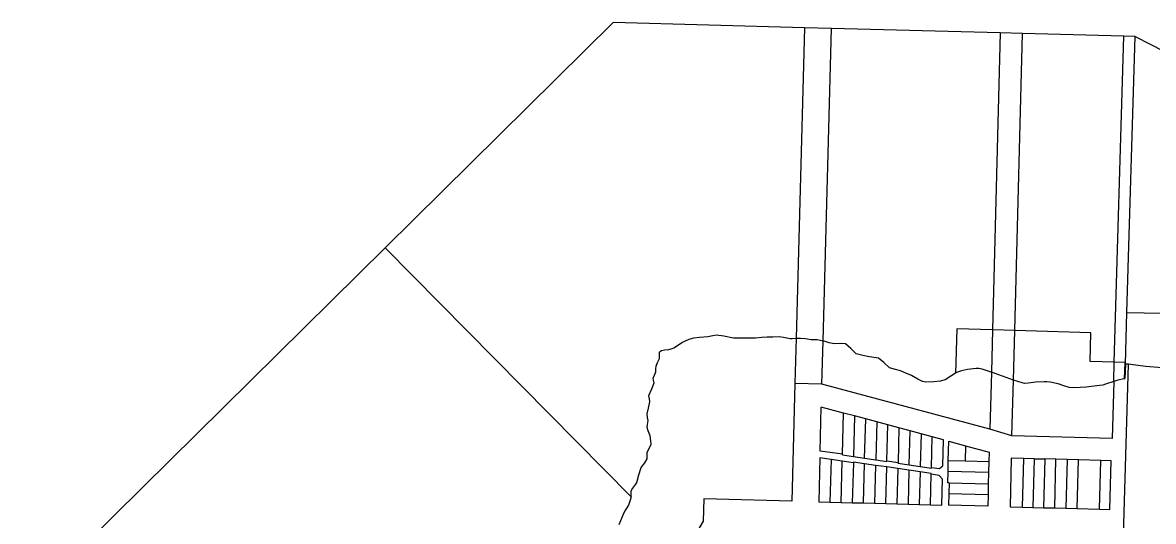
# Model space of a CAD drawing. Header units: inches. Extents: x 486468 to 494399, y 5455955 to 5460553.
# Drawn here: x 488380 to 489399, y 5458169 to 5458619 of the extents above; entities that cross this region are included whole.
import ezdxf

# ---------------------------------------------------------------- set-up
doc = ezdxf.new("R2010")
doc.units = ezdxf.units.IN
doc.header["$MEASUREMENT"] = 0
doc.layers.add('ParcelLines', color=10, linetype='Continuous')

msp = doc.modelspace()

# ---------------------------------------------------------------- linework, layer by layer
at = {"layer": 'ParcelLines', "color": 1}
for p, q in [((488912.366, 5458618.608), (488707.037, 5458415.84)), ((489084.617, 5458614.056), (488912.366, 5458618.608)), ((489084.617, 5458614.056), (489077.112, 5458334.501)), ((489108.967, 5458613.416), (489084.617, 5458614.056)), ((489101.412, 5458332.101), (489108.967, 5458613.416)), ((489261.021, 5458609.407), (489108.967, 5458613.416)), ((489261.021, 5458609.407), (489253.977, 5458341.953)), ((489281.122, 5458608.878), (489261.021, 5458609.407)), ((489372.325, 5458606.467), (489281.122, 5458608.878)), ((489375.019, 5458357.554), (489382.375, 5458606.207)), ((489382.375, 5458606.207), (489565.377, 5458512.056)), ((488707.037, 5458415.84), (488488.624, 5458200.12)), ((488928.561, 5458191.547), (488707.037, 5458415.84)), ((489373.668, 5458311.003), (489375.019, 5458357.554)), ((489375.019, 5458357.554), (489745.572, 5458350.209)), ((489221.716, 5458342.902), (489220.555, 5458302.961)), ((489253.977, 5458341.953), (489221.716, 5458342.902)), ((489253.977, 5458341.953), (489252.966, 5458303.831)), ((489274.027, 5458341.363), (489253.977, 5458341.953)), ((489272.846, 5458296.661), (489274.027, 5458341.363)), ((489342.619, 5458339.353), (489274.027, 5458341.363)), ((489077.112, 5458334.501), (489076.012, 5458293.649)), ((489100.362, 5458293), (489101.412, 5458332.101)), ((489341.867, 5458313.453), (489342.619, 5458339.353)), ((489363.628, 5458312.823), (489341.867, 5458313.453)), ((489363.118, 5458295.502), (489363.628, 5458312.823)), ((489373.068, 5458312.553), (489363.628, 5458312.823)), ((489364.709, 5457907.315), (489376.543, 5458310.908)), ((489373.068, 5458312.553), (489372.635, 5458297.861)), ((489373.668, 5458311.003), (489373.268, 5458298.004)), ((489376.543, 5458310.908), (489373.668, 5458311.003)), ((489076.012, 5458293.649), (489073.162, 5458187.695)), ((489100.362, 5458293), (489076.012, 5458293.649)), ((489251.615, 5458252.39), (489100.362, 5458293)), ((489271.516, 5458246.45), (489272.846, 5458296.661)), ((489363.118, 5458295.502), (489361.617, 5458244.052)), ((489372.635, 5458297.861), (489373.268, 5458298.004)), ((489098.712, 5458232.747), (489099.812, 5458272.349)), ((489119.772, 5458266.989), (489099.812, 5458272.349)), ((489129.762, 5458264.309), (489119.772, 5458266.989)), ((489139.773, 5458261.619), (489129.762, 5458264.309)), ((489149.764, 5458258.939), (489139.773, 5458261.619)), ((489149.764, 5458258.939), (489148.862, 5458224.768)), ((489159.764, 5458256.249), (489149.764, 5458258.939)), ((489158.88, 5458223.912), (489159.764, 5458256.249)), ((489169.724, 5458253.579), (489159.764, 5458256.249)), ((489179.714, 5458250.899), (489169.724, 5458253.579)), ((489178.914, 5458220.348), (489179.714, 5458250.899)), ((489189.714, 5458248.209), (489179.714, 5458250.899)), ((489271.516, 5458246.45), (489251.615, 5458252.39)), ((489199.724, 5458245.519), (489189.714, 5458248.209)), ((489209.864, 5458242.799), (489199.724, 5458245.519)), ((489209.214, 5458219.548), (489209.864, 5458242.799)), ((489214.189, 5458224.295), (489214.645, 5458241.601)), ((489214.645, 5458241.601), (489229.777, 5458237.538)), ((489361.617, 5458244.052), (489271.516, 5458246.45)), ((489118.762, 5458229.798), (489098.712, 5458232.747)), ((489118.762, 5458229.198), (489118.762, 5458229.798)), ((489118.762, 5458229.198), (489128.812, 5458227.718)), ((489229.777, 5458237.538), (489229.419, 5458223.892)), ((489229.777, 5458237.538), (489250.966, 5458231.849)), ((489250.966, 5458231.849), (489250.741, 5458223.327)), ((489098.562, 5458226.597), (489097.512, 5458187.046)), ((489108.612, 5458225.147), (489098.562, 5458226.597)), ((489118.642, 5458223.667), (489108.612, 5458225.147)), ((489117.612, 5458186.506), (489118.642, 5458223.667)), ((489128.646, 5458222.196), (489118.642, 5458223.667)), ((489128.646, 5458222.196), (489127.662, 5458186.246)), ((489128.662, 5458222.797), (489128.646, 5458222.196)), ((489138.662, 5458221.338), (489128.662, 5458222.797)), ((489128.812, 5458227.718), (489138.812, 5458226.248)), ((489148.712, 5458219.858), (489138.662, 5458221.338)), ((489138.812, 5458226.248), (489148.862, 5458224.768)), ((489158.713, 5458218.388), (489148.712, 5458219.858)), ((489148.862, 5458224.768), (489158.863, 5458223.298)), ((489158.863, 5458223.298), (489158.88, 5458223.912)), ((489158.88, 5458223.912), (489168.88, 5458222.442)), ((489168.88, 5458222.442), (489168.864, 5458221.828)), ((489168.864, 5458221.828), (489178.914, 5458220.348)), ((489178.914, 5458220.348), (489188.914, 5458218.878)), ((489188.914, 5458218.878), (489198.964, 5458217.398)), ((489206.114, 5458216.948), (489209.214, 5458219.548)), ((489213.924, 5458214.241), (489214.189, 5458224.295)), ((489214.189, 5458224.295), (489229.419, 5458223.892)), ((489229.419, 5458223.892), (489250.741, 5458223.327)), ((489250.741, 5458223.327), (489250.475, 5458213.273)), ((489270.93, 5458226.411), (489269.772, 5458182.546)), ((489282.208, 5458226.111), (489270.93, 5458226.411)), ((489281.056, 5458182.247), (489282.208, 5458226.111)), ((489291.351, 5458225.869), (489282.208, 5458226.111)), ((489291.351, 5458225.869), (489290.204, 5458182.005)), ((489291.351, 5458225.869), (489301.103, 5458225.61)), ((489301.103, 5458225.61), (489299.963, 5458181.746)), ((489311.161, 5458225.344), (489301.103, 5458225.61)), ((489310.026, 5458181.479), (489311.161, 5458225.344)), ((489321.219, 5458225.077), (489311.161, 5458225.344)), ((489321.219, 5458225.077), (489320.09, 5458181.213)), ((489331.277, 5458224.81), (489321.219, 5458225.077)), ((489330.153, 5458180.946), (489331.277, 5458224.81)), ((489351.394, 5458224.277), (489331.277, 5458224.81)), ((489350.281, 5458180.412), (489351.394, 5458224.277)), ((489360.963, 5458224.023), (489351.394, 5458224.277)), ((489359.666, 5458180.164), (489360.963, 5458224.023)), ((489168.764, 5458216.908), (489158.713, 5458218.388)), ((489178.764, 5458215.438), (489168.764, 5458216.908)), ((489178.764, 5458215.438), (489177.963, 5458184.907)), ((489188.814, 5458213.968), (489178.764, 5458215.438)), ((489198.814, 5458212.498), (489188.814, 5458213.968)), ((489198.798, 5458211.884), (489198.814, 5458212.498)), ((489205.984, 5458210.827), (489198.798, 5458211.884)), ((489198.964, 5458217.998), (489206.114, 5458216.948)), ((489198.964, 5458217.398), (489198.964, 5458217.998)), ((489205.984, 5458210.827), (489208.919, 5458207.338)), ((489213.658, 5458204.186), (489213.924, 5458214.241)), ((489250.475, 5458213.273), (489213.924, 5458214.241)), ((489250.475, 5458213.273), (489250.21, 5458203.218)), ((488380.479, 5458093.327), (488488.624, 5458200.12)), ((489208.314, 5458184.097), (489208.919, 5458207.338)), ((489214.877, 5458204.154), (489213.658, 5458204.186)), ((489214.877, 5458204.154), (489214.612, 5458194.099)), ((489214.877, 5458204.154), (489250.21, 5458203.218)), ((489250.21, 5458203.218), (489249.945, 5458193.164)), ((488993.861, 5458189.793), (488993.361, 5458169.693)), ((489073.162, 5458187.695), (488993.861, 5458189.793)), ((489214.612, 5458194.099), (489214.347, 5458184.045)), ((489249.945, 5458193.164), (489214.612, 5458194.099)), ((489249.945, 5458193.164), (489249.68, 5458183.109)), ((489097.512, 5458187.046), (489107.562, 5458186.776)), ((489107.562, 5458186.776), (489117.612, 5458186.506)), ((489117.612, 5458186.506), (489127.662, 5458186.246)), ((489127.662, 5458186.246), (489137.762, 5458185.976)), ((489137.762, 5458185.976), (489147.812, 5458185.706)), ((489147.812, 5458185.706), (489157.862, 5458185.437)), ((489157.862, 5458185.437), (489167.912, 5458185.177)), ((489167.912, 5458185.177), (489177.963, 5458184.907)), ((489177.963, 5458184.907), (489188.014, 5458184.637)), ((489188.014, 5458184.637), (489198.064, 5458184.367)), ((489198.064, 5458184.367), (489208.314, 5458184.097)), ((489249.68, 5458183.109), (489214.347, 5458184.045)), ((489269.772, 5458182.546), (489281.056, 5458182.247)), ((489281.056, 5458182.247), (489290.204, 5458182.005)), ((489290.204, 5458182.005), (489299.963, 5458181.746)), ((489299.963, 5458181.746), (489310.026, 5458181.479)), ((489310.026, 5458181.479), (489320.09, 5458181.213)), ((489320.09, 5458181.213), (489330.153, 5458180.946)), ((489330.153, 5458180.946), (489350.281, 5458180.412)), ((489350.281, 5458180.412), (489359.666, 5458180.164)), ((488993.361, 5458169.693), (488895.663, 5458001.493))]:
    msp.add_line(p, q, dxfattribs=at)
for points in [[(489274.027, 5458341.363), (489281.122, 5458608.858), (489281.122, 5458608.878)], [(489363.628, 5458312.823), (489372.325, 5458606.457), (489372.325, 5458606.467)], [(489382.375, 5458606.207), (489382.365, 5458606.207), (489372.325, 5458606.467)], [(488928.561, 5458191.547), (488928.641, 5458193.917), (488928.661, 5458196.647), (488929.231, 5458198.117), (488932.761, 5458202.887), (488933.561, 5458204.397), (488935.541, 5458211.237), (488937.511, 5458217.947), (488940.781, 5458222.197), (488943.061, 5458225.647), (488943.101, 5458228.427), (488943.011, 5458231.697), (488945.041, 5458235.597), (488946.461, 5458238.847), (488946.371, 5458241.848), (488945.561, 5458246.398), (488943.811, 5458250.948), (488942.911, 5458253.948), (488943.211, 5458256.738), (488943.711, 5458260.148), (488943.381, 5458263.078), (488943.011, 5458266.199), (488944.111, 5458271.419), (488945.461, 5458277.149), (488945.111, 5458279.779), (488944.611, 5458282.899), (488947.101, 5458288.629), (488949.411, 5458294.199), (488948.691, 5458296.599), (488948.311, 5458298.399), (488949.461, 5458301.059), (488950.811, 5458303.949), (488950.901, 5458306.64), (488951.011, 5458309.151), (488952.371, 5458312.441), (488954.061, 5458316.201), (488953.931, 5458319.431), (488954.111, 5458321.751), (488954.831, 5458322.741), (488955.761, 5458323.401), (488958.661, 5458323.821), (488962.461, 5458324.1), (488965.481, 5458325.15), (488967.111, 5458325.85), (488970.211, 5458327.81), (488974.211, 5458330.5), (488980.731, 5458333.59), (488985.011, 5458334.8), (488990.241, 5458335.359), (488997.561, 5458335.999), (489002.191, 5458336.779), (489005.511, 5458337.299), (489011.891, 5458336.479), (489020.661, 5458334.749), (489032.931, 5458334.619), (489040.511, 5458334.849), (489046.232, 5458335.2), (489051.162, 5458335.5), (489056.242, 5458335.711), (489061.862, 5458335.801), (489065.822, 5458335.221), (489071.862, 5458334.001), (489073.562, 5458333.991), (489077.112, 5458334.501)], [(489077.112, 5458334.501), (489081.112, 5458334.501), (489085.562, 5458334.201), (489090.712, 5458333.301), (489096.012, 5458333.251), (489101.412, 5458332.101)], [(489220.555, 5458302.961), (489216.365, 5458300.251), (489211.215, 5458296.901), (489206.955, 5458295.761), (489201.064, 5458294.951), (489193.944, 5458294.791), (489191.014, 5458295.351), (489186.704, 5458297.611), (489181.114, 5458300.801), (489175.924, 5458302.981), (489171.164, 5458304.851), (489166.584, 5458306.211), (489161.164, 5458307.751), (489156.044, 5458312.461), (489151.314, 5458316.301), (489147.004, 5458317.061), (489141.314, 5458318.001), (489136.134, 5458319.121), (489131.314, 5458320.301), (489126.333, 5458325.051), (489121.463, 5458329.451), (489117.253, 5458329.551), (489111.412, 5458329.401), (489106.742, 5458330.261), (489101.412, 5458332.101)], [(489406.838, 5458307.604), (489392.018, 5458309.004), (489387.318, 5458309.514), (489376.543, 5458310.908)], [(489252.966, 5458303.831), (489252.916, 5458303.851), (489244.786, 5458306.451), (489241.666, 5458307.151), (489239.356, 5458307.211), (489231.566, 5458306.101), (489226.026, 5458304.901), (489221.465, 5458303.551), (489220.555, 5458302.961)], [(489252.966, 5458303.831), (489251.615, 5458252.4), (489251.615, 5458252.39)], [(489272.846, 5458296.661), (489263.056, 5458300.191), (489252.966, 5458303.831)], [(489363.118, 5458295.502), (489355.617, 5458292.892), (489353.217, 5458292.202), (489350.237, 5458291.712), (489343.117, 5458290.852), (489338.477, 5458290.382), (489333.017, 5458289.902), (489326.957, 5458289.672), (489322.967, 5458289.952), (489318.997, 5458291.102), (489313.017, 5458293.152), (489305.847, 5458294.692), (489302.967, 5458295.052), (489300.377, 5458295.092), (489292.917, 5458294.802), (489286.137, 5458293.862), (489282.817, 5458293.701), (489280.666, 5458294.151), (489272.866, 5458296.651), (489272.846, 5458296.661)], [(489372.635, 5458297.861), (489366.868, 5458296.562), (489363.118, 5458295.502)], [(489118.762, 5458229.798), (489119.762, 5458266.949), (489119.772, 5458266.989)], [(489129.762, 5458264.309), (489129.762, 5458264.299), (489128.812, 5458227.718)], [(489138.812, 5458226.248), (489139.763, 5458261.599), (489139.773, 5458261.619)], [(489169.724, 5458253.579), (489169.714, 5458253.549), (489168.88, 5458222.442)], [(489189.714, 5458248.209), (489189.714, 5458248.199), (489188.914, 5458218.898), (489188.914, 5458218.878)], [(489198.964, 5458217.998), (489199.714, 5458245.499), (489199.724, 5458245.519)], [(489108.612, 5458225.147), (489107.562, 5458186.796), (489107.562, 5458186.776)], [(489137.762, 5458185.976), (489137.762, 5458185.996), (489138.662, 5458221.338)], [(489148.712, 5458219.858), (489148.712, 5458219.848), (489147.812, 5458185.706)], [(489157.862, 5458185.437), (489157.862, 5458185.447), (489158.713, 5458218.388)], [(489168.764, 5458216.908), (489168.764, 5458216.898), (489167.912, 5458185.197), (489167.912, 5458185.177)], [(489188.814, 5458213.968), (489188.814, 5458213.948), (489188.014, 5458184.647), (489188.014, 5458184.637)], [(489198.064, 5458184.367), (489198.064, 5458184.397), (489198.798, 5458211.884)], [(488928.561, 5458191.547), (488927.421, 5458187.517), (488926.011, 5458184.147), (488923.371, 5458179.737), (488921.561, 5458176.497), (488920.311, 5458173.507), (488917.362, 5458166.247)]]:
    msp.add_lwpolyline(points, dxfattribs=at)

doc.saveas('drawing.dxf')
